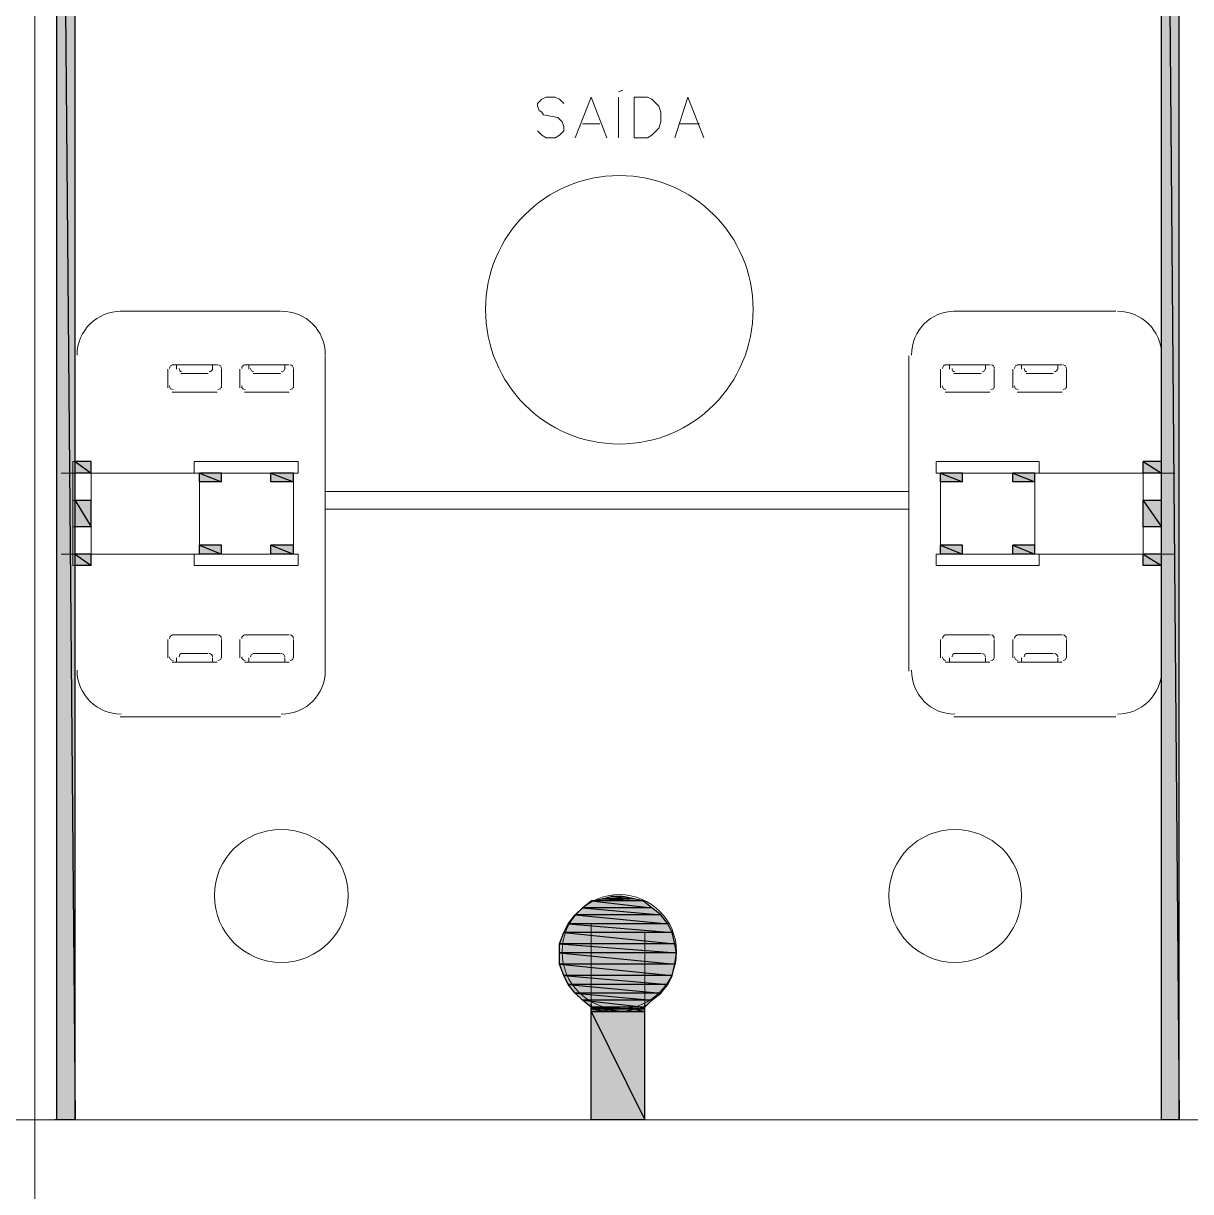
# Model space of a CAD drawing. Header units: millimetres. Extents: x 40 to 176, y -32 to 59.
# Drawn here: x 102.631 to 104.483, y -2.433 to -0.579 of the extents above; entities that cross this region are included whole.
import ezdxf

# ---------------------------------------------------------------- set-up
doc = ezdxf.new("R2010")
doc.units = ezdxf.units.MM
doc.layers.add('15 - Quadro de medição', color=6, linetype='Continuous')

msp = doc.modelspace()

# ---------------------------------------------------------------- hatches: boundary and pattern name
at = {"layer": '15 - Quadro de medição', "true_color": 0x000007}
h = msp.add_hatch(color=7, dxfattribs=at)
h.paths.add_polyline_path([(102.7134, 1.0248), (102.6841, 1.0248), (102.7134, -2.319)])
h.paths.add_polyline_path([(102.6841, 1.0248), (102.7134, -2.319), (102.6841, -2.319)])
h = msp.add_hatch(color=7, dxfattribs=at)
h.paths.add_polyline_path([(104.4649, 1.0248), (104.437, 1.0248), (104.4649, -2.319)])
h.paths.add_polyline_path([(104.437, 1.0248), (104.4649, -2.319), (104.437, -2.319)])
h = msp.add_hatch(color=7, dxfattribs=at)
h.paths.add_polyline_path([(102.7385, -1.2743), (102.7134, -1.2743), (102.7385, -1.2924)])
h.paths.add_polyline_path([(102.7134, -1.2743), (102.7385, -1.2924), (102.7134, -1.2924)])
h = msp.add_hatch(color=7, dxfattribs=at)
h.paths.add_polyline_path([(104.437, -1.2743), (104.4077, -1.2743), (104.437, -1.2924)])
h.paths.add_polyline_path([(104.4077, -1.2743), (104.437, -1.2924), (104.4077, -1.2924)])
h = msp.add_hatch(color=7, dxfattribs=at)
h.paths.add_polyline_path([(102.9453, -1.2924), (102.9103, -1.2924), (102.9453, -1.3064)])
h.paths.add_polyline_path([(102.9103, -1.2924), (102.9453, -1.3064), (102.9103, -1.3064)])
h = msp.add_hatch(color=7, dxfattribs=at)
h.paths.add_polyline_path([(103.0598, -1.2924), (103.0235, -1.2924), (103.0598, -1.3064)])
h.paths.add_polyline_path([(103.0235, -1.2924), (103.0598, -1.3064), (103.0235, -1.3064)])
h = msp.add_hatch(color=7, dxfattribs=at)
h.paths.add_polyline_path([(104.1213, -1.2924), (104.0864, -1.2924), (104.1213, -1.3064)])
h.paths.add_polyline_path([(104.0864, -1.2924), (104.1213, -1.3064), (104.0864, -1.3064)])
h = msp.add_hatch(color=7, dxfattribs=at)
h.paths.add_polyline_path([(104.2359, -1.2924), (104.2009, -1.2924), (104.2359, -1.3064)])
h.paths.add_polyline_path([(104.2009, -1.2924), (104.2359, -1.3064), (104.2009, -1.3064)])
h = msp.add_hatch(color=7, dxfattribs=at)
h.paths.add_polyline_path([(102.7385, -1.3357), (102.7134, -1.3357), (102.7385, -1.3776)])
h.paths.add_polyline_path([(102.7134, -1.3357), (102.7385, -1.3776), (102.7134, -1.3776)])
h = msp.add_hatch(color=7, dxfattribs=at)
h.paths.add_polyline_path([(104.437, -1.3357), (104.4077, -1.3357), (104.437, -1.3776)])
h.paths.add_polyline_path([(104.4077, -1.3357), (104.437, -1.3776), (104.4077, -1.3776)])
h = msp.add_hatch(color=7, dxfattribs=at)
h.paths.add_polyline_path([(102.9453, -1.4069), (102.9103, -1.4069), (102.9453, -1.4209)])
h.paths.add_polyline_path([(102.9103, -1.4069), (102.9453, -1.4209), (102.9103, -1.4209)])
h = msp.add_hatch(color=7, dxfattribs=at)
h.paths.add_polyline_path([(103.0598, -1.4069), (103.0235, -1.4069), (103.0598, -1.4209)])
h.paths.add_polyline_path([(103.0235, -1.4069), (103.0598, -1.4209), (103.0235, -1.4209)])
h = msp.add_hatch(color=7, dxfattribs=at)
h.paths.add_polyline_path([(104.1213, -1.4069), (104.0864, -1.4069), (104.1213, -1.4209)])
h.paths.add_polyline_path([(104.0864, -1.4069), (104.1213, -1.4209), (104.0864, -1.4209)])
h = msp.add_hatch(color=7, dxfattribs=at)
h.paths.add_polyline_path([(104.2359, -1.4069), (104.2009, -1.4069), (104.2359, -1.4209)])
h.paths.add_polyline_path([(104.2009, -1.4069), (104.2359, -1.4209), (104.2009, -1.4209)])
h = msp.add_hatch(color=7, dxfattribs=at)
h.paths.add_polyline_path([(102.7385, -1.4209), (102.7134, -1.4209), (102.7385, -1.4391)])
h.paths.add_polyline_path([(102.7134, -1.4209), (102.7385, -1.4391), (102.7134, -1.4391)])
h = msp.add_hatch(color=7, dxfattribs=at)
h.paths.add_polyline_path([(104.437, -1.4209), (104.4077, -1.4209), (104.437, -1.4391)])
h.paths.add_polyline_path([(104.4077, -1.4209), (104.437, -1.4391), (104.4077, -1.4391)])
h = msp.add_hatch(color=7, dxfattribs=at)
h.paths.add_polyline_path([(103.5822, -1.9643), (103.564, -1.9643), (103.6003, -1.9684)])
h.paths.add_polyline_path([(103.564, -1.9643), (103.6003, -1.9684), (103.55, -1.9684)])
h = msp.add_hatch(color=7, dxfattribs=at)
h.paths.add_polyline_path([(103.6283, -1.9824), (103.5179, -1.9824), (103.6422, -1.9936)])
h.paths.add_polyline_path([(103.5179, -1.9824), (103.6422, -1.9936), (103.5067, -1.9936)])
h = msp.add_hatch(color=7, dxfattribs=at)
h.paths.add_polyline_path([(103.6143, -1.9712), (103.5319, -1.9712), (103.6283, -1.9824)])
h.paths.add_polyline_path([(103.5319, -1.9712), (103.6283, -1.9824), (103.5179, -1.9824)])
h = msp.add_hatch(color=7, dxfattribs=at)
h.paths.add_polyline_path([(103.6003, -1.9684), (103.55, -1.9684), (103.6143, -1.9712)])
h.paths.add_polyline_path([(103.55, -1.9684), (103.6143, -1.9712), (103.5319, -1.9712)])
h = msp.add_hatch(color=7, dxfattribs=at)
h.paths.add_polyline_path([(103.6422, -1.9936), (103.5067, -1.9936), (103.6534, -2.0076)])
h.paths.add_polyline_path([(103.5067, -1.9936), (103.6534, -2.0076), (103.4956, -2.0076)])
h = msp.add_hatch(color=7, dxfattribs=at)
h.paths.add_polyline_path([(103.6534, -2.0076), (103.4956, -2.0076), (103.6604, -2.0215)])
h.paths.add_polyline_path([(103.4956, -2.0076), (103.6604, -2.0215), (103.4886, -2.0215)])
h = msp.add_hatch(color=7, dxfattribs=at)
h.paths.add_polyline_path([(103.6604, -2.0215), (103.4886, -2.0215), (103.6646, -2.0397)])
h.paths.add_polyline_path([(103.4886, -2.0215), (103.6646, -2.0397), (103.4816, -2.0397)])
h = msp.add_hatch(color=7, dxfattribs=at)
h.paths.add_polyline_path([(103.6646, -2.0397), (103.4816, -2.0397), (103.6674, -2.0536)])
h.paths.add_polyline_path([(103.4816, -2.0397), (103.6674, -2.0536), (103.4816, -2.0536)])
h = msp.add_hatch(color=7, dxfattribs=at)
h.paths.add_polyline_path([(103.6674, -2.0536), (103.4816, -2.0536), (103.6646, -2.0718)])
h.paths.add_polyline_path([(103.4816, -2.0536), (103.6646, -2.0718), (103.4816, -2.0718)])
h = msp.add_hatch(color=7, dxfattribs=at)
h.paths.add_polyline_path([(103.6646, -2.0718), (103.4816, -2.0718), (103.6604, -2.09)])
h.paths.add_polyline_path([(103.4816, -2.0718), (103.6604, -2.09), (103.4886, -2.09)])
h = msp.add_hatch(color=7, dxfattribs=at)
h.paths.add_polyline_path([(103.6604, -2.09), (103.4886, -2.09), (103.6534, -2.1039)])
h.paths.add_polyline_path([(103.4886, -2.09), (103.6534, -2.1039), (103.4956, -2.1039)])
h = msp.add_hatch(color=7, dxfattribs=at)
h.paths.add_polyline_path([(103.6534, -2.1039), (103.4956, -2.1039), (103.6422, -2.1179)])
h.paths.add_polyline_path([(103.4956, -2.1039), (103.6422, -2.1179), (103.5067, -2.1179)])
h = msp.add_hatch(color=7, dxfattribs=at)
h.paths.add_polyline_path([(103.6422, -2.1179), (103.5067, -2.1179), (103.6283, -2.1291)])
h.paths.add_polyline_path([(103.5067, -2.1179), (103.6283, -2.1291), (103.5179, -2.1291)])
h = msp.add_hatch(color=7, dxfattribs=at)
h.paths.add_polyline_path([(103.6283, -2.1291), (103.5179, -2.1291), (103.6171, -2.1402)])
h.paths.add_polyline_path([(103.5179, -2.1291), (103.6171, -2.1402), (103.5319, -2.1402)])
h = msp.add_hatch(color=7, dxfattribs=at)
h.paths.add_polyline_path([(103.6171, -2.1402), (103.5319, -2.1402), (103.6073, -2.143)])
h.paths.add_polyline_path([(103.5319, -2.1402), (103.6073, -2.143), (103.5431, -2.143)])
h = msp.add_hatch(color=7, dxfattribs=at)
h.paths.add_polyline_path([(103.5431, -2.143), (103.5319, -2.1402)])
h.paths.add_polyline_path([(103.5319, -2.1402), (103.5431, -2.143), (103.5319, -2.143)])
h = msp.add_hatch(color=7, dxfattribs=at)
h.paths.add_polyline_path([(103.5459, -2.143), (103.5319, -2.143)])
h.paths.add_polyline_path([(103.5459, -2.143), (103.5319, -2.143), (103.5431, -2.143)])
h = msp.add_hatch(color=7, dxfattribs=at)
h.paths.add_polyline_path([(103.55, -2.143), (103.5319, -2.143)])
h.paths.add_polyline_path([(103.55, -2.143), (103.5319, -2.143), (103.5459, -2.143)])
h = msp.add_hatch(color=7, dxfattribs=at)
h.paths.add_polyline_path([(103.55, -2.143), (103.5319, -2.143), (103.5598, -2.1472)])
h.paths.add_polyline_path([(103.5319, -2.143), (103.5598, -2.1472), (103.5319, -2.1472)])
h = msp.add_hatch(color=7, dxfattribs=at)
h.paths.add_polyline_path([(103.564, -2.1472), (103.5319, -2.1472)])
h.paths.add_polyline_path([(103.564, -2.1472), (103.5319, -2.1472), (103.5598, -2.1472)])
h = msp.add_hatch(color=7, dxfattribs=at)
h.paths.add_polyline_path([(103.6171, -2.1472), (103.5319, -2.1472), (103.6171, -2.319)])
h.paths.add_polyline_path([(103.5319, -2.1472), (103.6171, -2.319), (103.5319, -2.319)])
h = msp.add_hatch(color=7, dxfattribs=at)
h.paths.add_polyline_path([(103.6003, -2.143), (103.55, -2.143), (103.585, -2.1472)])
h.paths.add_polyline_path([(103.55, -2.143), (103.585, -2.1472), (103.5598, -2.1472)])
h = msp.add_hatch(color=7, dxfattribs=at)
h.paths.add_polyline_path([(103.6171, -2.143), (103.6003, -2.143), (103.6171, -2.1472)])
h.paths.add_polyline_path([(103.6003, -2.143), (103.6171, -2.1472), (103.585, -2.1472)])
h = msp.add_hatch(color=7, dxfattribs=at)
h.paths.add_polyline_path([(103.6171, -2.1402), (103.6143, -2.1402), (103.6171, -2.143)])
h.paths.add_polyline_path([(103.6143, -2.1402), (103.6171, -2.143), (103.6073, -2.143)])

# ---------------------------------------------------------------- linework, layer by layer
at = {"layer": '15 - Quadro de medição', "color": 7, "linetype": 'Continuous', "lineweight": 20, "true_color": 0x000007}
for points in [[(100.7928, 1.3852), (102.6491, 1.3852), (102.6491, -2.319), (100.7928, -2.319)], [(102.6491, 1.3852), (104.5012, 1.3852), (104.5012, -2.319), (102.6491, -2.319)], [(103.6003, -0.7602), (103.6003, -0.696), (103.6213, -0.696), (103.6283, -0.6988), (103.6353, -0.7058), (103.6394, -0.71), (103.6422, -0.7197), (103.6422, -0.7351), (103.6394, -0.7449), (103.6353, -0.7491), (103.6283, -0.7561), (103.6213, -0.7602)], [(102.7385, -1.2743), (102.7092, -1.2743), (102.7092, -1.4391), (102.7385, -1.4391)], [(104.4077, -1.2743), (104.437, -1.2743), (104.437, -1.4391), (104.4077, -1.4391)], [(102.9103, -1.3064), (102.9453, -1.3064), (102.9453, -1.2924), (102.9103, -1.2924)], [(103.0598, -1.3064), (103.0235, -1.3064), (103.0235, -1.2924), (103.0598, -1.2924)], [(104.0864, -1.3064), (104.1213, -1.3064), (104.1213, -1.2924), (104.0864, -1.2924)], [(104.2359, -1.3064), (104.2009, -1.3064), (104.2009, -1.2924), (104.2359, -1.2924)], [(102.9103, -1.4069), (102.9453, -1.4069), (102.9453, -1.4209), (102.9103, -1.4209)], [(103.0598, -1.4069), (103.0235, -1.4069), (103.0235, -1.4209), (103.0598, -1.4209)], [(104.0864, -1.4069), (104.1213, -1.4069), (104.1213, -1.4209), (104.0864, -1.4209)], [(104.2359, -1.4069), (104.2009, -1.4069), (104.2009, -1.4209), (104.2359, -1.4209)], [(100.7928, -2.319), (102.6491, -2.319), (102.6491, -6.026), (100.7928, -6.026)], [(102.6491, -2.319), (104.5012, -2.319), (104.5012, -6.026), (102.6491, -6.026)]]:
    msp.add_lwpolyline(points, close=True, dxfattribs=at)
for points in [[(102.7204, 1.2469), (104.437, 1.2469), (104.437, -2.319), (102.7134, -2.319), (102.712, -2.3176), (102.6491, -2.319)], [(102.7134, -2.319), (102.7134, 1.2385), (102.7134, 1.2385)], [(102.6491, 1.1603), (102.6491, -2.319), (100.7928, -2.319), (100.7928, 1.1603)], [(104.5012, 1.1603), (104.5012, -2.319), (102.6491, -2.319), (102.6491, 1.1603)], [(102.6841, 1.0248), (102.6841, -2.319), (102.7134, -2.319), (102.6701, -2.319)], [(104.437, -2.319), (104.4649, -2.319), (104.4649, 1.0248)], [(103.5752, -0.6876), (103.5822, -0.6848), (103.5822, -0.6848)], [(103.4886, -0.7058), (103.4816, -0.6988), (103.4746, -0.696), (103.4607, -0.696), (103.4537, -0.6988), (103.4467, -0.7058), (103.4467, -0.71), (103.4495, -0.7169), (103.4537, -0.7197), (103.4565, -0.7239), (103.4788, -0.7281), (103.4816, -0.7309), (103.4858, -0.7351), (103.4886, -0.7421), (103.4886, -0.7491), (103.4816, -0.7561), (103.4746, -0.7602), (103.4607, -0.7602), (103.4537, -0.7561), (103.4467, -0.7491)], [(103.5067, -0.7602), (103.5319, -0.696), (103.557, -0.7602)], [(103.5752, -0.7602), (103.5752, -0.696), (103.5752, -0.696)], [(103.6646, -0.7602), (103.6855, -0.696), (103.7107, -0.7602)], [(103.5179, -0.7379), (103.5459, -0.7379), (103.5459, -0.7379)], [(103.6716, -0.7379), (103.7037, -0.7379), (103.7037, -0.7379)], [(102.7846, -1.0354), (103.0388, -1.0354), (103.0388, -1.0354)], [(104.3644, -1.0354), (104.1074, -1.0354), (104.1074, -1.0354)], [(102.7134, -1.6067), (102.7134, -1.1066), (102.7134, -1.1066)], [(103.1101, -1.1066), (103.1101, -1.3217), (103.1101, -1.6067)], [(104.0361, -1.1066), (104.0361, -1.3217), (104.0361, -1.6067)], [(104.437, -1.6067), (104.437, -1.1066), (104.437, -1.1066)], [(102.86, -1.1569), (102.86, -1.1276), (102.86, -1.1276)], [(102.867, -1.1206), (102.9383, -1.1206), (102.9383, -1.1206)], [(102.9313, -1.1276), (102.9313, -1.1206), (102.874, -1.1206), (102.874, -1.1276)], [(102.9453, -1.1276), (102.9453, -1.1569), (102.9453, -1.1569)], [(102.9746, -1.1276), (102.9746, -1.1569), (102.9746, -1.1569)], [(103.0528, -1.1206), (102.9816, -1.1206), (102.9816, -1.1206)], [(102.9886, -1.1276), (102.9886, -1.1206), (103.0458, -1.1206), (103.0458, -1.1276)], [(103.0598, -1.1569), (103.0598, -1.1276), (103.0598, -1.1276)], [(104.0864, -1.1569), (104.0864, -1.1276), (104.0864, -1.1276)], [(104.0934, -1.1206), (104.1646, -1.1206), (104.1646, -1.1206)], [(104.1576, -1.1276), (104.1576, -1.1206), (104.1004, -1.1206), (104.1004, -1.1276)], [(104.1716, -1.1276), (104.1716, -1.1569), (104.1716, -1.1569)], [(104.2009, -1.1276), (104.2009, -1.1569), (104.2009, -1.1569)], [(104.2792, -1.1206), (104.2079, -1.1206), (104.2079, -1.1206)], [(104.2149, -1.1276), (104.2149, -1.1206), (104.2722, -1.1206), (104.2722, -1.1276)], [(104.2861, -1.1569), (104.2861, -1.1276), (104.2861, -1.1276)], [(102.881, -1.1346), (102.9243, -1.1346), (102.9243, -1.1346)], [(103.0388, -1.1346), (102.9955, -1.1346), (102.9955, -1.1346)], [(104.1074, -1.1346), (104.1507, -1.1346), (104.1507, -1.1346)], [(104.2652, -1.1346), (104.2219, -1.1346), (104.2219, -1.1346)], [(102.9383, -1.1639), (102.867, -1.1639), (102.867, -1.1639)], [(102.9816, -1.1639), (103.0528, -1.1639), (103.0528, -1.1639)], [(104.1646, -1.1639), (104.0934, -1.1639), (104.0934, -1.1639)], [(104.2079, -1.1639), (104.2792, -1.1639), (104.2792, -1.1639)], [(103.0598, -1.2924), (103.0668, -1.2924), (103.0668, -1.2743), (102.902, -1.2743), (102.902, -1.2924)], [(104.0864, -1.2924), (104.0794, -1.2924), (104.0794, -1.2743), (104.2428, -1.2743), (104.2428, -1.2924)], [(102.691, -1.2924), (103.0598, -1.2924), (103.0598, -1.4209)], [(102.9103, -1.2924), (102.9103, -1.4209), (102.9103, -1.4209)], [(104.4579, -1.2924), (104.0864, -1.2924), (104.0864, -1.4209)], [(104.2359, -1.2924), (104.2359, -1.4209), (104.2359, -1.4209)], [(103.1101, -1.3217), (104.0361, -1.3217), (104.0361, -1.3217)], [(102.7385, -1.3357), (102.7092, -1.3357), (102.7092, -1.3357)], [(103.1101, -1.3497), (104.0361, -1.3497), (104.0361, -1.3497)], [(104.4077, -1.3357), (104.437, -1.3357), (104.437, -1.3357)], [(102.7385, -1.3776), (102.7092, -1.3776), (102.7092, -1.3776)], [(104.4077, -1.3776), (104.437, -1.3776), (104.437, -1.3776)], [(102.691, -1.4209), (103.0598, -1.4209), (103.0598, -1.4209)], [(103.0598, -1.4209), (103.0668, -1.4209), (103.0668, -1.4391), (102.902, -1.4391), (102.902, -1.4209)], [(104.0864, -1.4209), (104.0794, -1.4209), (104.0794, -1.4391), (104.2428, -1.4391), (104.2428, -1.4209)], [(104.4579, -1.4209), (104.0864, -1.4209), (104.0864, -1.4209)], [(102.86, -1.5564), (102.86, -1.5857), (102.86, -1.5857)], [(102.9383, -1.5494), (102.867, -1.5494), (102.867, -1.5494)], [(102.9453, -1.5857), (102.9453, -1.5564), (102.9453, -1.5564)], [(102.9746, -1.5857), (102.9746, -1.5564), (102.9746, -1.5564)], [(102.9816, -1.5494), (103.0528, -1.5494), (103.0528, -1.5494)], [(103.0598, -1.5564), (103.0598, -1.5857), (103.0598, -1.5857)], [(104.0864, -1.5564), (104.0864, -1.5857), (104.0864, -1.5857)], [(104.1646, -1.5494), (104.0934, -1.5494), (104.0934, -1.5494)], [(104.1716, -1.5857), (104.1716, -1.5564), (104.1716, -1.5564)], [(104.2009, -1.5857), (104.2009, -1.5564), (104.2009, -1.5564)], [(104.2079, -1.5494), (104.2792, -1.5494), (104.2792, -1.5494)], [(104.2861, -1.5564), (104.2861, -1.5857), (104.2861, -1.5857)], [(102.867, -1.5927), (102.9383, -1.5927), (102.9383, -1.5927)], [(102.9313, -1.5857), (102.9313, -1.5927), (102.874, -1.5927), (102.874, -1.5857)], [(102.881, -1.5787), (102.9243, -1.5787), (102.9243, -1.5787)], [(103.0528, -1.5927), (102.9816, -1.5927), (102.9816, -1.5927)], [(102.9886, -1.5857), (102.9886, -1.5927), (103.0458, -1.5927), (103.0458, -1.5857)], [(103.0388, -1.5787), (102.9955, -1.5787), (102.9955, -1.5787)], [(104.0934, -1.5927), (104.1646, -1.5927), (104.1646, -1.5927)], [(104.1576, -1.5857), (104.1576, -1.5927), (104.1004, -1.5927), (104.1004, -1.5857)], [(104.1074, -1.5787), (104.1507, -1.5787), (104.1507, -1.5787)], [(104.2792, -1.5927), (104.2079, -1.5927), (104.2079, -1.5927)], [(104.2149, -1.5857), (104.2149, -1.5927), (104.2722, -1.5927), (104.2722, -1.5857)], [(104.2652, -1.5787), (104.2219, -1.5787), (104.2219, -1.5787)], [(103.0388, -1.6793), (102.7846, -1.6793), (102.7846, -1.6793)], [(104.1074, -1.6793), (104.3644, -1.6793), (104.3644, -1.6793)], [(103.5319, -2.319), (103.5319, -2.0076), (103.5319, -2.0076)], [(103.6171, -2.319), (103.6171, -2.0215), (103.6171, -2.0215)]]:
    msp.add_lwpolyline(points, dxfattribs=at)
at = {"layer": '15 - Quadro de medição', "color": 7, "linetype": 'Continuous', "lineweight": -2, "true_color": 0x000007}
for points in [[(102.7134, 1.0248), (102.6841, 1.0248), (102.7134, -2.319)], [(102.6841, 1.0248), (102.7134, -2.319), (102.6841, -2.319)], [(104.4649, 1.0248), (104.437, 1.0248), (104.4649, -2.319)], [(104.437, 1.0248), (104.4649, -2.319), (104.437, -2.319)], [(102.7385, -1.2743), (102.7134, -1.2743), (102.7385, -1.2924)], [(102.7134, -1.2743), (102.7385, -1.2924), (102.7134, -1.2924)], [(104.437, -1.2743), (104.4077, -1.2743), (104.437, -1.2924)], [(104.4077, -1.2743), (104.437, -1.2924), (104.4077, -1.2924)], [(102.9453, -1.2924), (102.9103, -1.2924), (102.9453, -1.3064)], [(102.9103, -1.2924), (102.9453, -1.3064), (102.9103, -1.3064)], [(103.0598, -1.2924), (103.0235, -1.2924), (103.0598, -1.3064)], [(103.0235, -1.2924), (103.0598, -1.3064), (103.0235, -1.3064)], [(104.1213, -1.2924), (104.0864, -1.2924), (104.1213, -1.3064)], [(104.0864, -1.2924), (104.1213, -1.3064), (104.0864, -1.3064)], [(104.2359, -1.2924), (104.2009, -1.2924), (104.2359, -1.3064)], [(104.2009, -1.2924), (104.2359, -1.3064), (104.2009, -1.3064)], [(102.7385, -1.3357), (102.7134, -1.3357), (102.7385, -1.3776)], [(102.7134, -1.3357), (102.7385, -1.3776), (102.7134, -1.3776)], [(104.437, -1.3357), (104.4077, -1.3357), (104.437, -1.3776)], [(104.4077, -1.3357), (104.437, -1.3776), (104.4077, -1.3776)], [(102.9453, -1.4069), (102.9103, -1.4069), (102.9453, -1.4209)], [(102.9103, -1.4069), (102.9453, -1.4209), (102.9103, -1.4209)], [(103.0598, -1.4069), (103.0235, -1.4069), (103.0598, -1.4209)], [(103.0235, -1.4069), (103.0598, -1.4209), (103.0235, -1.4209)], [(104.1213, -1.4069), (104.0864, -1.4069), (104.1213, -1.4209)], [(104.0864, -1.4069), (104.1213, -1.4209), (104.0864, -1.4209)], [(104.2359, -1.4069), (104.2009, -1.4069), (104.2359, -1.4209)], [(104.2009, -1.4069), (104.2359, -1.4209), (104.2009, -1.4209)], [(102.7385, -1.4209), (102.7134, -1.4209), (102.7385, -1.4391)], [(102.7134, -1.4209), (102.7385, -1.4391), (102.7134, -1.4391)], [(104.437, -1.4209), (104.4077, -1.4209), (104.437, -1.4391)], [(104.4077, -1.4209), (104.437, -1.4391), (104.4077, -1.4391)], [(103.564, -1.9643), (103.6003, -1.9684), (103.55, -1.9684)], [(103.5822, -1.9643), (103.564, -1.9643), (103.6003, -1.9684)], [(103.5179, -1.9824), (103.6422, -1.9936), (103.5067, -1.9936)], [(103.5319, -1.9712), (103.6283, -1.9824), (103.5179, -1.9824)], [(103.6283, -1.9824), (103.5179, -1.9824), (103.6422, -1.9936)], [(103.55, -1.9684), (103.6143, -1.9712), (103.5319, -1.9712)], [(103.6143, -1.9712), (103.5319, -1.9712), (103.6283, -1.9824)], [(103.6003, -1.9684), (103.55, -1.9684), (103.6143, -1.9712)], [(103.5067, -1.9936), (103.6534, -2.0076), (103.4956, -2.0076)], [(103.6422, -1.9936), (103.5067, -1.9936), (103.6534, -2.0076)], [(103.4956, -2.0076), (103.6604, -2.0215), (103.4886, -2.0215)], [(103.6534, -2.0076), (103.4956, -2.0076), (103.6604, -2.0215)], [(103.4886, -2.0215), (103.6646, -2.0397), (103.4816, -2.0397)], [(103.6604, -2.0215), (103.4886, -2.0215), (103.6646, -2.0397)], [(103.6646, -2.0397), (103.4816, -2.0397), (103.6674, -2.0536)], [(103.4816, -2.0397), (103.6674, -2.0536), (103.4816, -2.0536)], [(103.6674, -2.0536), (103.4816, -2.0536), (103.6646, -2.0718)], [(103.4816, -2.0536), (103.6646, -2.0718), (103.4816, -2.0718)], [(103.6646, -2.0718), (103.4816, -2.0718), (103.6604, -2.09)], [(103.4816, -2.0718), (103.6604, -2.09), (103.4886, -2.09)], [(103.6604, -2.09), (103.4886, -2.09), (103.6534, -2.1039)], [(103.4886, -2.09), (103.6534, -2.1039), (103.4956, -2.1039)], [(103.6534, -2.1039), (103.4956, -2.1039), (103.6422, -2.1179)], [(103.4956, -2.1039), (103.6422, -2.1179), (103.5067, -2.1179)], [(103.6422, -2.1179), (103.5067, -2.1179), (103.6283, -2.1291)], [(103.5067, -2.1179), (103.6283, -2.1291), (103.5179, -2.1291)], [(103.6283, -2.1291), (103.5179, -2.1291), (103.6171, -2.1402)], [(103.5179, -2.1291), (103.6171, -2.1402), (103.5319, -2.1402)], [(103.5319, -2.1361), (103.5319, -2.1402), (103.5319, -2.1402)], [(103.5319, -2.1402), (103.5319, -2.1402)], [(103.5319, -2.1402), (103.5319, -2.1402)], [(103.6171, -2.1402), (103.5319, -2.1402), (103.6073, -2.143)], [(103.5319, -2.1402), (103.6073, -2.143), (103.5431, -2.143)], [(103.5431, -2.143), (103.5319, -2.1402)], [(103.5319, -2.1402), (103.5431, -2.143), (103.5319, -2.143)], [(103.5459, -2.143), (103.5459, -2.143), (103.5319, -2.143)], [(103.5459, -2.143), (103.5319, -2.143), (103.5431, -2.143)], [(103.55, -2.143), (103.55, -2.143), (103.5319, -2.143)], [(103.55, -2.143), (103.5319, -2.143), (103.5459, -2.143)], [(103.5319, -2.143), (103.55, -2.143), (103.55, -2.143)], [(103.55, -2.143), (103.55, -2.143), (103.5319, -2.143)], [(103.55, -2.143), (103.5319, -2.143), (103.5598, -2.1472)], [(103.5319, -2.143), (103.5598, -2.1472), (103.5319, -2.1472)], [(103.564, -2.1472), (103.564, -2.1472), (103.5319, -2.1472)], [(103.564, -2.1472), (103.5319, -2.1472), (103.5598, -2.1472)], [(103.5319, -2.1472), (103.564, -2.1472), (103.564, -2.1472)], [(103.564, -2.1472), (103.564, -2.1472), (103.5319, -2.1472)], [(103.6171, -2.1472), (103.5319, -2.1472), (103.6171, -2.319)], [(103.5319, -2.1472), (103.6171, -2.319), (103.5319, -2.319)], [(103.6073, -2.143), (103.5431, -2.143), (103.6003, -2.143)], [(103.5431, -2.143), (103.6003, -2.143), (103.55, -2.143)], [(103.55, -2.143), (103.6003, -2.143), (103.6003, -2.143)], [(103.6003, -2.143), (103.6003, -2.143), (103.55, -2.143)], [(103.6003, -2.143), (103.55, -2.143), (103.585, -2.1472)], [(103.55, -2.143), (103.585, -2.1472), (103.5598, -2.1472)], [(103.585, -2.1472), (103.5598, -2.1472), (103.5822, -2.1472)], [(103.5598, -2.1472), (103.5822, -2.1472), (103.564, -2.1472)], [(103.585, -2.1472), (103.6171, -2.1472), (103.5822, -2.1472)], [(103.5822, -2.1472), (103.6171, -2.1472), (103.6171, -2.1472)], [(103.6171, -2.1472), (103.6171, -2.1472), (103.5822, -2.1472)], [(103.6003, -2.143), (103.6171, -2.1472), (103.585, -2.1472)], [(103.6171, -2.1472), (103.585, -2.1472)], [(103.6073, -2.143), (103.6171, -2.143), (103.6003, -2.143)], [(103.6003, -2.143), (103.6171, -2.143), (103.6171, -2.143)], [(103.6171, -2.143), (103.6171, -2.143), (103.6003, -2.143)], [(103.6003, -2.143), (103.6171, -2.143), (103.6171, -2.143)], [(103.6171, -2.143), (103.6171, -2.143), (103.6003, -2.143)], [(103.6171, -2.143), (103.6003, -2.143), (103.6171, -2.1472)], [(103.6143, -2.1402), (103.6171, -2.143), (103.6073, -2.143)], [(103.6171, -2.143), (103.6073, -2.143)], [(103.6171, -2.1402), (103.6143, -2.1402), (103.6143, -2.1402)], [(103.6171, -2.1402), (103.6143, -2.1402), (103.6171, -2.143)], [(103.6171, -2.1361), (103.6171, -2.1402), (103.6171, -2.1402)], [(103.6171, -2.1402), (103.6171, -2.1402)]]:
    msp.add_lwpolyline(points, close=True, dxfattribs=at)
at = {"layer": '15 - Quadro de medição', "color": 7, "linetype": 'Continuous', "lineweight": 20, "true_color": 0x000007}
for points in [[(103.7889, -1.0326), (103.7889, -0.9153), (103.6939, -0.8203), (103.5766, -0.8203), (103.5766, -0.8203), (103.4593, -0.8203), (103.3643, -0.9153), (103.3643, -1.0326), (103.3643, -1.0326), (103.3643, -1.1513), (103.4593, -1.2463), (103.5766, -1.2463), (103.5766, -1.2463), (103.6939, -1.2463), (103.7889, -1.1513), (103.7889, -1.0326)], [(103.1464, -1.9629), (103.1464, -1.9042), (103.0989, -1.8581), (103.0402, -1.8581), (103.0402, -1.8581), (102.9816, -1.8581), (102.9341, -1.9042), (102.9341, -1.9629), (102.9341, -1.9629), (102.9341, -2.0215), (102.9816, -2.069), (103.0402, -2.069), (103.0402, -2.069), (103.0989, -2.069), (103.1464, -2.0215), (103.1464, -1.9629)], [(104.2149, -1.9629), (104.2149, -1.9042), (104.1674, -1.8581), (104.1088, -1.8581), (104.1088, -1.8581), (104.0515, -1.8581), (104.004, -1.9042), (104.004, -1.9629), (104.004, -1.9629), (104.004, -2.0215), (104.0515, -2.069), (104.1088, -2.069), (104.1088, -2.069), (104.1674, -2.069), (104.2149, -2.0215), (104.2149, -1.9629)], [(103.6674, -2.0523), (103.6674, -2.002), (103.6269, -1.9615), (103.5766, -1.9615), (103.5766, -1.9615), (103.5263, -1.9615), (103.4858, -2.002), (103.4858, -2.0523), (103.4858, -2.0523), (103.4858, -2.1025), (103.5263, -2.143), (103.5766, -2.143), (103.5766, -2.143), (103.6269, -2.143), (103.6674, -2.1025), (103.6674, -2.0523)]]:
    msp.add_open_spline(points, degree=3, knots=[0, 0, 0, 0, 0.0625, 0.0625, 0.0625, 0.062501, 0.125, 0.125, 0.125, 0.125001, 0.1875, 0.1875, 0.1875, 0.187501, 1, 1, 1, 1], dxfattribs=at)
for points in [[(102.786, -1.0354), (102.7483, -1.0354), (102.7162, -1.0661), (102.7162, -1.1052)], [(103.1101, -1.1052), (103.1101, -1.0661), (103.0793, -1.0354), (103.0402, -1.0354)], [(104.1088, -1.0354), (104.071, -1.0354), (104.0403, -1.0661), (104.0403, -1.1052)], [(104.437, -1.1052), (104.437, -1.0661), (104.4049, -1.0354), (104.3672, -1.0354)], [(102.8684, -1.1206), (102.8656, -1.1206), (102.8628, -1.1234), (102.8628, -1.1262)], [(102.8782, -1.1262), (102.8782, -1.129), (102.8796, -1.1318), (102.8824, -1.1318)], [(102.9257, -1.1318), (102.9285, -1.1318), (102.9313, -1.129), (102.9313, -1.1262)], [(102.9453, -1.1262), (102.9453, -1.1234), (102.9425, -1.1206), (102.9397, -1.1206)], [(102.983, -1.1206), (102.9802, -1.1206), (102.9774, -1.1234), (102.9774, -1.1262)], [(102.9913, -1.1262), (102.9913, -1.129), (102.9941, -1.1318), (102.9969, -1.1318)], [(103.0402, -1.1318), (103.043, -1.1318), (103.0458, -1.129), (103.0458, -1.1262)], [(103.0598, -1.1262), (103.0598, -1.1234), (103.057, -1.1206), (103.0542, -1.1206)], [(104.0948, -1.1206), (104.092, -1.1206), (104.0892, -1.1234), (104.0892, -1.1262)], [(104.1046, -1.1262), (104.1046, -1.129), (104.106, -1.1318), (104.1088, -1.1318)], [(104.1521, -1.1318), (104.1548, -1.1318), (104.1576, -1.129), (104.1576, -1.1262)], [(104.1716, -1.1262), (104.1716, -1.1234), (104.1702, -1.1206), (104.166, -1.1206)], [(104.2093, -1.1206), (104.2065, -1.1206), (104.2037, -1.1234), (104.2037, -1.1262)], [(104.2191, -1.1262), (104.2191, -1.129), (104.2205, -1.1318), (104.2233, -1.1318)], [(104.2666, -1.1318), (104.2694, -1.1318), (104.2722, -1.129), (104.2722, -1.1262)], [(104.2861, -1.1262), (104.2861, -1.1234), (104.2833, -1.1206), (104.2806, -1.1206)], [(102.8628, -1.1541), (102.8628, -1.1583), (102.8656, -1.1597), (102.8684, -1.1597)], [(102.9397, -1.1597), (102.9425, -1.1597), (102.9453, -1.1583), (102.9453, -1.1541)], [(102.9774, -1.1541), (102.9774, -1.1583), (102.9802, -1.1597), (102.983, -1.1597)], [(103.0542, -1.1597), (103.057, -1.1597), (103.0598, -1.1583), (103.0598, -1.1541)], [(104.0892, -1.1541), (104.0892, -1.1583), (104.092, -1.1597), (104.0948, -1.1597)], [(104.166, -1.1597), (104.1702, -1.1597), (104.1716, -1.1583), (104.1716, -1.1541)], [(104.2037, -1.1541), (104.2037, -1.1583), (104.2065, -1.1597), (104.2093, -1.1597)], [(104.2806, -1.1597), (104.2833, -1.1597), (104.2861, -1.1583), (104.2861, -1.1541)], [(102.8684, -1.5494), (102.8656, -1.5494), (102.8628, -1.5522), (102.8628, -1.555)], [(102.9453, -1.555), (102.9453, -1.5522), (102.9425, -1.5494), (102.9397, -1.5494)], [(102.983, -1.5494), (102.9802, -1.5494), (102.9774, -1.5522), (102.9774, -1.555)], [(103.0598, -1.555), (103.0598, -1.5522), (103.057, -1.5494), (103.0542, -1.5494)], [(104.0948, -1.5494), (104.092, -1.5494), (104.0892, -1.5522), (104.0892, -1.555)], [(104.1716, -1.555), (104.1716, -1.5522), (104.1702, -1.5494), (104.166, -1.5494)], [(104.2093, -1.5494), (104.2065, -1.5494), (104.2037, -1.5522), (104.2037, -1.555)], [(104.2861, -1.555), (104.2861, -1.5522), (104.2833, -1.5494), (104.2806, -1.5494)], [(102.8628, -1.5843), (102.8628, -1.5871), (102.8656, -1.5899), (102.8684, -1.5899)], [(102.8824, -1.5787), (102.8796, -1.5787), (102.8782, -1.5815), (102.8782, -1.5843)], [(102.9313, -1.5843), (102.9313, -1.5815), (102.9285, -1.5787), (102.9257, -1.5787)], [(102.9397, -1.5899), (102.9425, -1.5899), (102.9453, -1.5871), (102.9453, -1.5843)], [(102.9774, -1.5843), (102.9774, -1.5871), (102.9802, -1.5899), (102.983, -1.5899)], [(102.9969, -1.5787), (102.9941, -1.5787), (102.9913, -1.5815), (102.9913, -1.5843)], [(103.0458, -1.5843), (103.0458, -1.5815), (103.043, -1.5787), (103.0402, -1.5787)], [(103.0542, -1.5899), (103.057, -1.5899), (103.0598, -1.5871), (103.0598, -1.5843)], [(104.0892, -1.5843), (104.0892, -1.5871), (104.092, -1.5899), (104.0948, -1.5899)], [(104.1088, -1.5787), (104.106, -1.5787), (104.1046, -1.5815), (104.1046, -1.5843)], [(104.1576, -1.5843), (104.1576, -1.5815), (104.1548, -1.5787), (104.1521, -1.5787)], [(104.166, -1.5899), (104.1702, -1.5899), (104.1716, -1.5871), (104.1716, -1.5843)], [(104.2037, -1.5843), (104.2037, -1.5871), (104.2065, -1.5899), (104.2093, -1.5899)], [(104.2233, -1.5787), (104.2205, -1.5787), (104.2191, -1.5815), (104.2191, -1.5843)], [(104.2722, -1.5843), (104.2722, -1.5815), (104.2694, -1.5787), (104.2666, -1.5787)], [(104.2806, -1.5899), (104.2833, -1.5899), (104.2861, -1.5871), (104.2861, -1.5843)], [(102.7162, -1.6053), (102.7162, -1.6444), (102.7483, -1.6751), (102.786, -1.6751)], [(103.0402, -1.6751), (103.0793, -1.6751), (103.1101, -1.6444), (103.1101, -1.6053)], [(104.0403, -1.6053), (104.0403, -1.6444), (104.071, -1.6751), (104.1088, -1.6751)], [(104.3672, -1.6751), (104.4049, -1.6751), (104.437, -1.6444), (104.437, -1.6053)]]:
    msp.add_open_spline(points, degree=3, dxfattribs=at)

doc.saveas('drawing.dxf')
